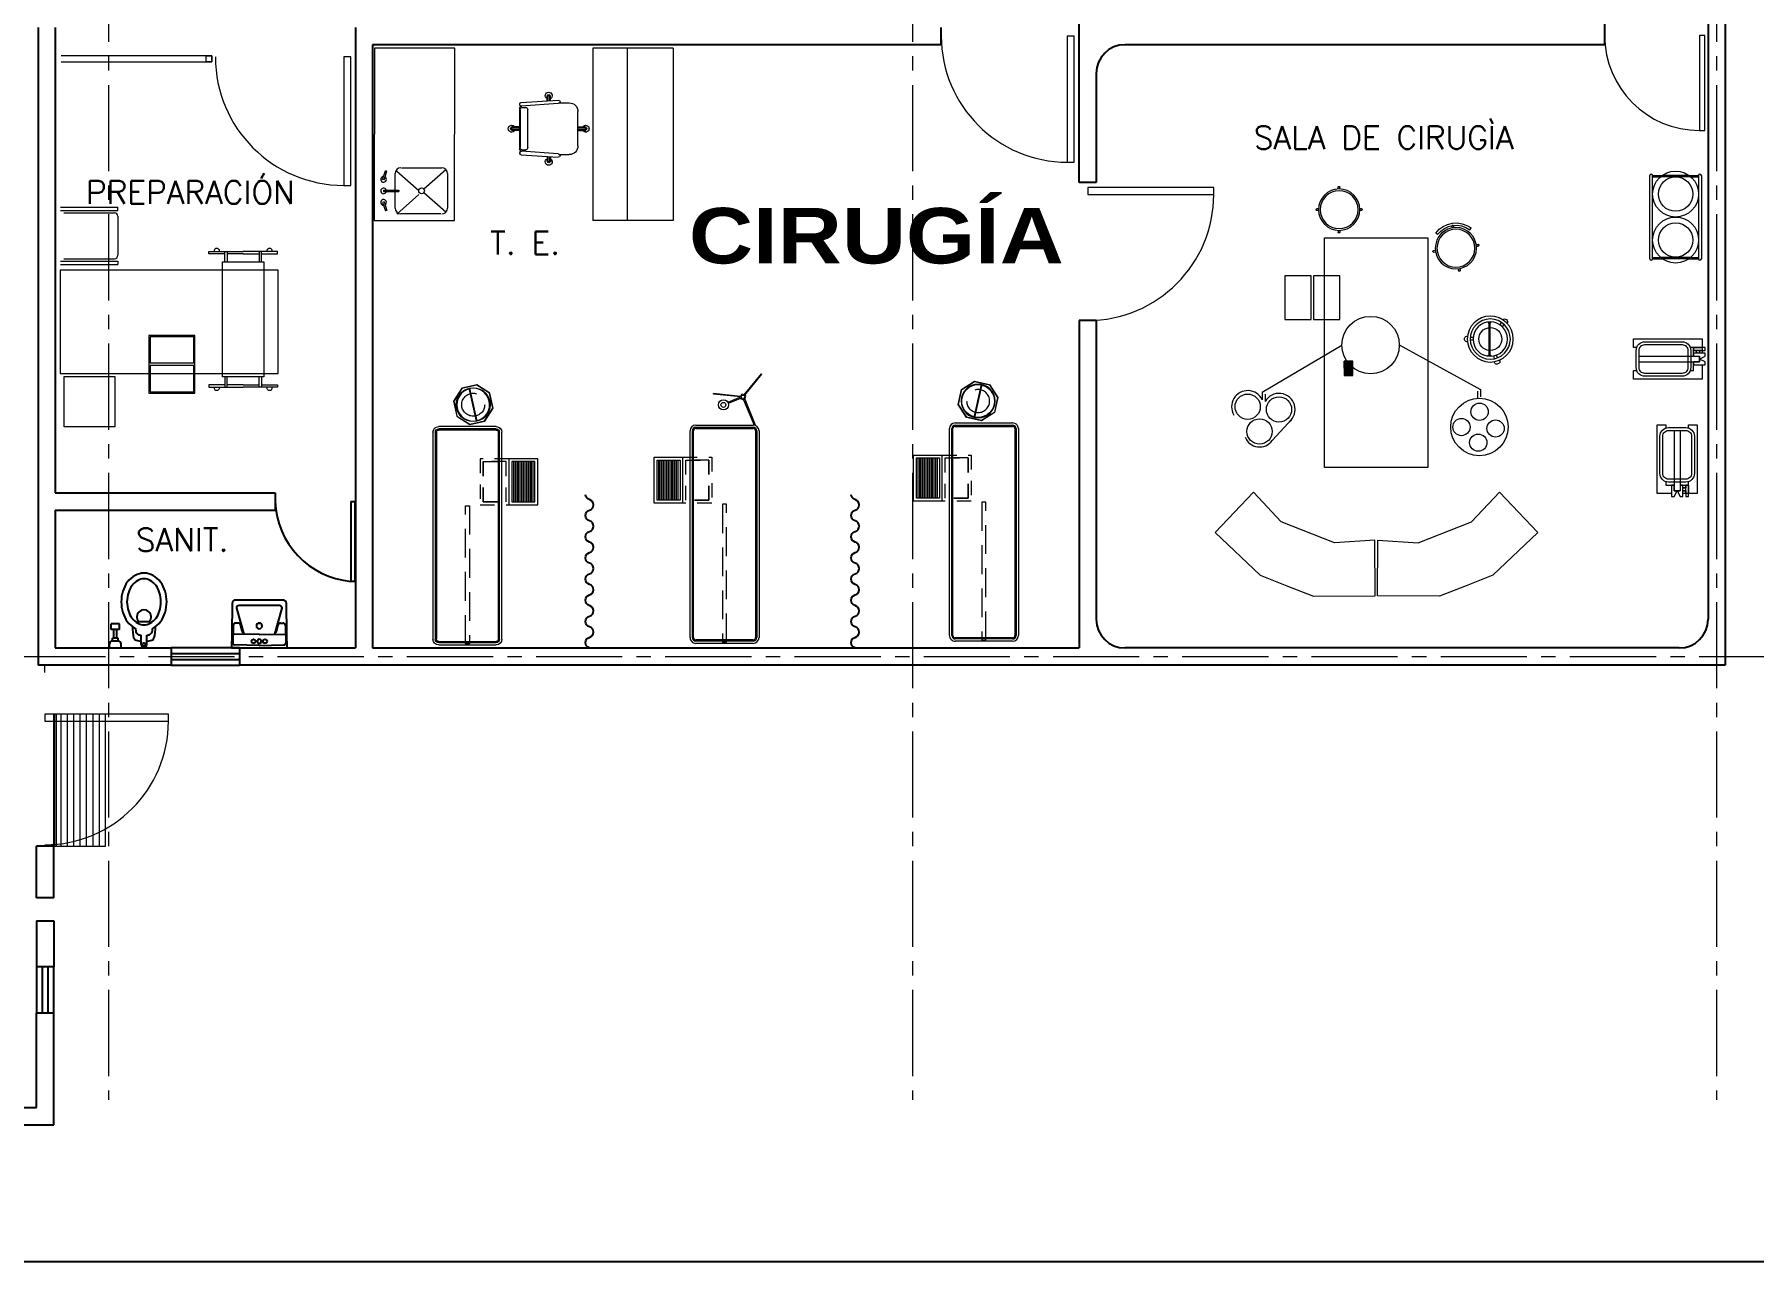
# Model space of a CAD drawing. Header units: millimetres. Extents: x 2523 to 2756, y 378 to 482.
# Drawn here: x 2612.61 to 2627.57, y 430.17 to 440.85 of the extents above; entities that cross this region are included whole.
import ezdxf
from ezdxf.enums import TextEntityAlignment as Align

# ---------------------------------------------------------------- set-up
doc = ezdxf.new("R2010")
doc.units = ezdxf.units.MM
for name, pattern in [('CENTER2', [1.125, 0.75, -0.125, 0.125, -0.125]), ('DASHED', [0.75, 0.5, -0.25]), ('HIDDEN', [0.375, 0.25, -0.125]), ('HIDDEN2', [0.1875, 0.125, -0.0625])]:
    doc.linetypes.add(name, pattern=pattern)
doc.layers.get('Defpoints').update_dxf_attribs({"color": 8})
doc.layers.add('COT', color=7, linetype='Continuous')
doc.layers.add('MUEBLES', color=8, linetype='Continuous')
doc.layers.add('EJES', color=9, linetype='CENTER2', lineweight=0)
doc.layers.add('MOB', color=161, linetype='Continuous', lineweight=15)
doc.styles.add('ROMANS', font='romans.shx')
doc.styles.add('TEXTOS', font='')
doc.styles.get('TEXTOS').set_extended_font_data('Arial Black')

# ---------------------------------------------------------------- blocks, each defined once
blk = doc.blocks.new('5670106')
at = {"layer": 'MOB'}
for p, q in [((-0.03, 0.015), (-0.03, 0.255)), ((-0.03, 0.255), (-0.02, 0.255)), ((-0.02, 0.015), (-0.02, 0.255)), ((-0.03, 0.015), (-0.049, -0.005)), ((-0.03, 0.015), (-0.02, 0.015)), ((0, -0.005), (-0.02, 0.015)), ((-0.046, -0.018), (-0.252, -0.129)), ((-0.252, -0.129), (-0.25, -0.134)), ((-0.042, -0.022), (-0.25, -0.134)), ((-0.049, -0.005), (-0.049, -0.015)), ((-0.042, -0.022), (-0.049, -0.015)), ((-0.042, -0.022), (-0.03, -0.034)), ((-0.03, -0.034), (-0.02, -0.034)), ((-0.02, -0.034), (0, -0.015)), ((-0.01, -0.015), (0.116, -0.015)), ((-0.009, -0.005), (0.116, -0.005)), ((-0.007, -0.022), (0.201, -0.134)), ((-0.003, -0.018), (0.203, -0.129)), ((0.203, -0.129), (0.201, -0.134)), ((0.203, -0.005), (0.203, -0.005)), ((0.203, -0.015), (0.203, -0.015))]:
    blk.add_line(p, q, dxfattribs=at)
for centre, radius in [((-0.025, -0.01), 0.0155), ((0.159, -0.01), 0.0439), ((0.16, -0.01), 0.0213)]:
    blk.add_circle(centre, radius, dxfattribs=at)
blk = doc.blocks.new('7310305')
at = {"layer": 'MOB'}
for points in [[(-0.075, 0.166), (-0.17, 0.072), (-0.17, -0.062), (-0.075, -0.157), (0.059, -0.157), (0.153, -0.062), (0.153, 0.072), (0.059, 0.166)], [(-0.074, 0.164), (-0.168, 0.071), (-0.168, -0.062), (-0.074, -0.155), (0.058, -0.155), (0.151, -0.062), (0.151, 0.071), (0.058, 0.164)]]:
    blk.add_lwpolyline(points, close=True, dxfattribs=at)
blk = doc.blocks.new('2540054')
at = {"layer": 'MOB'}
for p, q in [((-0.1475, 0.0025), (0.1475, 0.0025)), ((-0.1475, -0.0025), (0.1475, -0.0025))]:
    blk.add_line(p, q, dxfattribs=at)
blk.add_circle((0, 0), 0.1475, dxfattribs=at)
at = {"layer": 'MOB', "linetype": 'DASHED'}
blk.add_circle((0, 0), 0.1, dxfattribs=at)
at = {"layer": 'MOB'}
for start, end in [(1.00524, 178.99476), (181.00524, 358.99476)]:
    blk.add_arc((0, 0), 0.1425, start, end, dxfattribs=at)
blk = doc.blocks.new('MESPRE')
for p, q in [((-0.9, 0), (0.9, 0)), ((-0.95, -0.55), (-0.95, -0.05)), ((-0.93, -0.55), (-0.93, -0.05)), ((-0.92, -0.55), (-0.92, -0.05)), ((-0.9, -0.02), (0.9, -0.02)), ((-0.9, -0.03), (0.9, -0.03)), ((0.92, -0.05), (0.92, -0.55)), ((0.93, -0.05), (0.93, -0.55)), ((0.95, -0.05), (0.95, -0.55)), ((0.9, -0.57), (-0.9, -0.57)), ((0.9, -0.58), (-0.9, -0.58)), ((0.9, -0.6), (-0.9, -0.6))]:
    blk.add_line(p, q)
for centre, radius, start, end in [((-0.9, -0.05), 0.05, 90, 180), ((-0.9, -0.05), 0.03, 90, 180), ((-0.9, -0.05), 0.02, 90, 180), ((0.9, -0.05), 0.05, 0, 90), ((0.9, -0.05), 0.03, 0, 90), ((0.9, -0.05), 0.02, 0, 90), ((-0.9, -0.55), 0.05, 180, 270), ((-0.9, -0.55), 0.03, 180, 270), ((-0.9, -0.55), 0.02, 180, 270), ((0.9, -0.55), 0.05, 270, 0), ((0.9, -0.55), 0.02, 270, 0), ((0.9, -0.55), 0.03, 270, 0)]:
    blk.add_arc(centre, radius, start, end)
blk = doc.blocks.new('ESC')
at = {"linetype": 'HIDDEN2'}
for p, q in [((-0.4, 0.25), (0, 0.25)), ((-0.4, 0), (-0.4, 0.25)), ((-0.025, 0.225), (-0.375, 0.225)), ((-0.375, 0.225), (-0.375, 0.1)), ((-0.025, 0.1), (-0.025, 0.225)), ((0, 0.25), (0, 0))]:
    blk.add_line(p, q, dxfattribs=at)
for p, q in [((-0.4, -0.25), (-0.4, 0)), ((0, 0), (0, -0.25)), ((-0.025, -0.042), (-0.375, -0.042)), ((-0.025, -0.056), (-0.375, -0.056)), ((-0.025, -0.07), (-0.375, -0.07)), ((-0.025, -0.084), (-0.375, -0.084)), ((-0.025, -0.098), (-0.375, -0.098)), ((-0.025, -0.112), (-0.375, -0.112)), ((-0.025, -0.126), (-0.375, -0.126)), ((-0.025, -0.14), (-0.375, -0.14)), ((0, -0.25), (-0.4, -0.25)), ((-0.025, -0.155), (-0.375, -0.155)), ((-0.025, -0.169), (-0.375, -0.169)), ((-0.025, -0.183), (-0.375, -0.183)), ((-0.025, -0.197), (-0.375, -0.197)), ((-0.025, -0.211), (-0.375, -0.211))]:
    blk.add_line(p, q)
blk.add_lwpolyline([(-0.375, 0.025), (-0.375, 0.225), (-0.025, 0.225), (-0.025, 0.025)], close=True, dxfattribs=at)
for points in [[(0, 0), (-0.4, 0)], [(-0.025, -0.025), (-0.025, -0.225), (-0.375, -0.225), (-0.375, -0.025), (-0.025, -0.025)], [(-0.025, -0.025), (-0.025, -0.225), (-0.375, -0.225), (-0.375, -0.025)]]:
    blk.add_lwpolyline(points)
blk = doc.blocks.new('SILL')
for p, q in [((-0.227, -0.111), (-0.249, -0.435)), ((-0.219, -0.435), (-0.197, -0.111)), ((-0.207, -0.101), (-0.217, -0.101)), ((-0.185, -0.122), (-0.185, -0.15)), ((-0.177, -0.098), (0.177, -0.098)), ((-0.165, -0.102), (0.165, -0.102)), ((-0.015, -0.098), (-0.015, -0.03)), ((0.015, -0.03), (-0.015, -0.03)), ((0.015, -0.098), (-0.015, -0.098)), ((-0.008, -0.098), (-0.008, -0.03)), ((0.008, -0.098), (0.008, -0.03)), ((0.015, -0.098), (0.015, -0.03)), ((0.185, -0.122), (0.185, -0.15)), ((0.219, -0.435), (0.197, -0.111)), ((0.207, -0.101), (0.217, -0.101)), ((0.227, -0.111), (0.249, -0.435)), ((0.165, -0.17), (-0.165, -0.17)), ((-0.243, -0.337), (-0.287, -0.337)), ((-0.287, -0.367), (-0.287, -0.337)), ((-0.243, -0.345), (-0.287, -0.345)), ((-0.244, -0.36), (-0.287, -0.36)), ((-0.245, -0.367), (-0.287, -0.367)), ((-0.224, -0.442), (-0.225, -0.531)), ((0.224, -0.442), (0.225, -0.531)), ((0.243, -0.337), (0.288, -0.337)), ((0.243, -0.345), (0.288, -0.345)), ((0.244, -0.36), (0.288, -0.36)), ((0.245, -0.367), (0.288, -0.367)), ((0.288, -0.367), (0.288, -0.337)), ((-0.233, -0.451), (-0.235, -0.451)), ((0.233, -0.451), (0.235, -0.451)), ((0.15, -0.606), (-0.15, -0.606)), ((0.015, -0.606), (-0.015, -0.606)), ((-0.015, -0.606), (-0.015, -0.674)), ((0.015, -0.674), (-0.015, -0.674)), ((0.015, -0.705), (-0.015, -0.705)), ((-0.008, -0.606), (-0.008, -0.674)), ((0.008, -0.606), (0.008, -0.674)), ((0.015, -0.606), (0.015, -0.674))]:
    blk.add_line(p, q)
for centre, radius, start, end in [((-0.217, -0.111), 0.01, 90, 180), ((-0.207, -0.111), 0.01, 0, 90), ((-0.176, -0.12), 0.0215, 93.0775, 173.5567), ((-0.165, -0.122), 0.02, 90, 180), ((0, -0.03), 0.03, 300, 240), ((0, -0.03), 0.0102, 0, 180), ((0.165, -0.122), 0.02, 0, 90), ((0.176, -0.12), 0.0215, 6.4433, 86.9225), ((0.207, -0.111), 0.01, 90, 180), ((0.217, -0.111), 0.01, 0, 90), ((-0.165, -0.15), 0.02, 180, 270), ((0.165, -0.15), 0.02, 270, 0), ((-0.287, -0.352), 0.03, 30, 330), ((-0.287, -0.352), 0.0102, 90, 270), ((-0.233, -0.435), 0.016, 180, 270), ((-0.235, -0.435), 0.016, 270, 0), ((0.235, -0.435), 0.016, 180, 270), ((0.233, -0.435), 0.016, 270, 0), ((0.288, -0.352), 0.03, 210, 150), ((0.288, -0.352), 0.0102, 270, 90), ((-0.15, -0.531), 0.075, 180, 270), ((0.15, -0.531), 0.075, 270, 0), ((0, -0.674), 0.03, 120, 60), ((0, -0.674), 0.0102, 180, 0)]:
    blk.add_arc(centre, radius, start, end)
blk = doc.blocks.new('P10')
blk.add_lwpolyline([(-0.9, 0.9), (-0.95, 0.9), (-0.95, 0), (-0.9, 0)], close=True)
blk.add_arc((-0.9, 0), 0.9, 0, 90)
blk = doc.blocks.new('PORTACUB')
for points in [[(0.037, 0.17), (0.032, 0.147)], [(0.062, 0.164), (0.055, 0.137)], [(-0.173, 0.008), (-0.15, 0.008)], [(-0.017, 0.149), (-0.017, 0.141), (0.006, 0.141), (0.006, 0.149)], [(-0.01, 0.141), (-0.01, -0.141)], [(0, 0.141), (0, -0.141)], [(-0.173, -0.017), (-0.146, -0.017)], [(-0.017, -0.149), (-0.017, -0.141), (0.006, -0.141), (0.006, -0.149)], [(0.099, -0.144), (0.081, -0.124)], [(0.118, -0.126), (0.102, -0.11)]]:
    blk.add_lwpolyline(points)
for radius in [0.2, 0.175, 0.15]:
    blk.add_circle((0, 0), radius)
for centre, radius, start, end in [((0.059, 0.193), 0.025, 334.9162, 171.1999), ((-0.2, 0), 0.025, 86.4167, 273.5833), ((0, 0), 0.1, 95.7392, 264.2608), ((0, 0), 0.1, 270, 90), ((0.125, -0.15), 0.025, 227.1617, 32.4494)]:
    blk.add_arc(centre, radius, start, end)
blk = doc.blocks.new('MES-MAYO')
for points in [[(0.125, 0), (0, 0), (0, -0.6), (0.075, -0.6), (0.075, -0.6)], [(0.125, -0.075), (0.125, 0.025), (0.15, 0.025), (0.175, -0.025), (0.2, 0.025), (0.225, 0.025), (0.225, -0.025), (0.25, -0.025), (0.25, 0.025), (0.275, 0.025), (0.275, -0.075), (0.25, -0.075), (0.25, -0.05), (0.225, -0.05), (0.225, -0.075), (0.2, -0.075), (0.2, -0.025), (0.15, -0.025), (0.15, -0.075), (0.125, -0.075)], [(0.25, 0), (0.225, 0)], [(0.25, 0), (0.25, -0.075), (0.275, -0.075), (0.275, 0), (0.25, 0)], [(0.275, -0.571), (0.275, -0.6), (0.35, -0.6), (0.35, 0), (0.275, 0)], [(0.075, -0.104), (0.075, -0.075), (0.15, -0.075)], [(0.15, -0.075), (0.125, -0.075)], [(0.15, -0.55), (0.15, -0.125), (0.15, -0.025)], [(0.15, -0.025), (0.2, -0.025)], [(0.2, -0.55), (0.2, -0.025)], [(0.2, -0.075), (0.275, -0.075), (0.275, -0.104)], [(0.25, -0.025), (0.225, -0.025), (0.225, -0.05), (0.25, -0.05)], [(0.075, -0.6), (0.075, -0.571)]]:
    blk.add_lwpolyline(points)
for points in [[(0.025, -0.175), (0.025, -0.5, 0.414214), (0.1, -0.575), (0.25, -0.575, 0.414214), (0.325, -0.5), (0.325, -0.175, 0.414214), (0.25, -0.1), (0.1, -0.1, 0.414214)], [(0.05, -0.175), (0.05, -0.5, 0.414214), (0.1, -0.55), (0.25, -0.55, 0.414214), (0.3, -0.5), (0.3, -0.175, 0.414214), (0.25, -0.125), (0.1, -0.125, 0.414214)]]:
    blk.add_lwpolyline(points, format="xyb", close=True)
blk = doc.blocks.new('PORTALEB')
for p, q in [((0, 42.5), (72.5, 42.5)), ((0, 40), (72.5, 40)), ((1.2, 40), (1.2, 33.2)), ((71.3, 40), (71.3, 33.2)), ((72.5, 40), (72.5, 31.6)), ((72.5, 0), (0, 0)), ((1.2, 6.8), (1.2, 0)), ((71.3, 6.8), (71.3, 0)), ((72.5, 8.4), (72.5, 0)), ((72.5, -2.5), (0, -2.5))]:
    blk.add_line(p, q)
for points in [[(0, 40), (0, 31.6)], [(0, 8.4), (0, 31.6)], [(1.2, 6.8), (1.2, 33.2)], [(71.3, 6.8), (71.3, 33.2)], [(72.5, 8.4), (72.5, 31.6)], [(0, 8.4), (0, -0.1)]]:
    blk.add_lwpolyline(points)
for centre, radius in [((16.3, 20), 20), ((16.3, 20), 15), ((56.3, 20), 20), ((56.3, 20), 15)]:
    blk.add_circle(centre, radius)
for centre, start, end in [((0, 41.3), 90, 270), ((72.5, 41.3), 270, 90), ((0, -1.2), 90, 270), ((72.5, -1.2), 270, 90)]:
    blk.add_arc(centre, 1.25, start, end)
blk = doc.blocks.new('BANCORES')
at = {"layer": 'MOB'}
for p, q in [((-0.003, 0.239), (-0.003, 0.254)), ((0.012, 0.239), (0.012, 0.254)), ((0.147, 0.201), (0.161, 0.215)), ((-0.174, 0.068), (-0.189, 0.068)), ((-0.174, 0.053), (-0.189, 0.053)), ((0.201, 0.066), (0.185, 0.066)), ((0.2, 0.051), (0.185, 0.051)), ((-0.003, -0.12), (-0.003, -0.135)), ((0.012, -0.12), (0.012, -0.135)), ((0.147, -0.082), (0.161, -0.096))]:
    blk.add_line(p, q, dxfattribs=at)
for radius in [0.18, 0.165]:
    blk.add_circle((0.006, 0.059), radius, dxfattribs=at)
for centre, radius, start, end in [((0.005, 0.254), 0.0075, 359.184, 181.3882), ((0.006, 0.059), 0.2, 315, 45), ((0.006, 0.059), 0.22, 315, 45), ((-0.189, 0.06), 0.0075, 88.6118, 270.816), ((0.201, 0.058), 0.0075, 268.6118, 90.816), ((0.005, -0.136), 0.0075, 178.6118, 0.816)]:
    blk.add_arc(centre, radius, start, end, dxfattribs=at)
blk = doc.blocks.new('BAN')
for p, q in [((-0.008, 0.18), (-0.008, 0.195)), ((0.007, 0.18), (0.007, 0.195)), ((-0.18, 0.008), (-0.195, 0.008)), ((0.195, 0.007), (0.18, 0.007)), ((-0.18, -0.007), (-0.195, -0.007)), ((0.195, -0.008), (0.18, -0.008)), ((-0.008, -0.18), (-0.008, -0.195)), ((0.007, -0.18), (0.007, -0.195))]:
    blk.add_line(p, q)
for radius in [0.18, 0.165]:
    blk.add_circle((0, 0), radius)
for centre, start, end in [((-0.001, 0.195), 359.184, 181.3882), ((-0.195, 0.001), 88.6118, 270.816), ((0.195, -0.001), 268.6118, 90.816), ((-0.001, -0.195), 178.6118, 0.816)]:
    blk.add_arc(centre, 0.0075, start, end)
blk = doc.blocks.new('*X100')
at = {"color": 0}
for p, q in [((1752.5, 979.875), (1765, 979.875)), ((1752.5, 979.75), (1765, 979.75)), ((1752.5, 979.625), (1765, 979.625)), ((1752.5, 979.5), (1765, 979.5)), ((1752.5, 979.375), (1765, 979.375)), ((1752.5, 979.25), (1765, 979.25)), ((1752.5, 979.125), (1765, 979.125)), ((1752.5, 979), (1765, 979)), ((1752.5, 978.875), (1765, 978.875)), ((1752.5, 978.75), (1765, 978.75)), ((1752.5, 978.625), (1765, 978.625)), ((1752.5, 978.5), (1765, 978.5)), ((1752.5, 978.375), (1765, 978.375)), ((1752.5, 978.25), (1765, 978.25)), ((1752.5, 978.125), (1765, 978.125)), ((1752.5, 978), (1765, 978)), ((1752.5, 977.875), (1765, 977.875)), ((1752.5, 977.75), (1765, 977.75)), ((1752.5, 977.625), (1765, 977.625)), ((1752.5, 977.5), (1765, 977.5)), ((1752.5, 977.375), (1765, 977.375)), ((1752.5, 977.25), (1765, 977.25)), ((1752.5, 977.125), (1765, 977.125)), ((1752.5, 977), (1765, 977)), ((1752.5, 976.875), (1765, 976.875)), ((1752.5, 976.75), (1765, 976.75)), ((1752.5, 976.625), (1765, 976.625)), ((1752.5, 976.5), (1765, 976.5)), ((1752.5, 976.375), (1765, 976.375)), ((1752.5, 976.25), (1765, 976.25)), ((1752.5, 976.125), (1765, 976.125)), ((1752.5, 976), (1765, 976)), ((1752.5, 975.875), (1765, 975.875)), ((1752.5, 975.75), (1765, 975.75)), ((1752.5, 975.625), (1765, 975.625)), ((1752.5, 975.5), (1765, 975.5)), ((1752.5, 975.375), (1765, 975.375)), ((1752.5, 975.25), (1765, 975.25)), ((1752.5, 975.125), (1765, 975.125)), ((1752.5, 975), (1765, 975)), ((1752.5, 974.875), (1765, 974.875)), ((1752.5, 974.75), (1765, 974.75)), ((1752.5, 974.625), (1765, 974.625)), ((1752.5, 974.5), (1765, 974.5)), ((1752.5, 974.375), (1765, 974.375)), ((1752.5, 974.25), (1765, 974.25)), ((1752.5, 974.125), (1765, 974.125)), ((1752.5, 974), (1765, 974)), ((1752.5, 973.875), (1765, 973.875)), ((1752.5, 973.75), (1765, 973.75)), ((1752.5, 973.625), (1765, 973.625)), ((1752.5, 973.5), (1765, 973.5)), ((1752.5, 973.375), (1765, 973.375)), ((1752.5, 973.25), (1765, 973.25)), ((1752.5, 973.125), (1765, 973.125)), ((1752.5, 973), (1765, 973)), ((1752.5, 972.875), (1765, 972.875)), ((1752.5, 972.75), (1765, 972.75)), ((1752.5, 972.625), (1765, 972.625))]:
    blk.add_line(p, q, dxfattribs=at)
blk = doc.blocks.new('A$C3EFD743F')
at = {"layer": 'MUEBLES'}
for p, q in [((-0.413, -0.126), (-0.488, -0.126)), ((-0.488, -0.176), (-0.488, -0.126)), ((-0.413, -0.176), (-0.413, -0.126)), ((-0.413, -0.176), (-0.488, -0.176)), ((-0.426, -0.251), (-0.476, -0.251)), ((-0.476, -0.276), (-0.476, -0.251)), ((-0.426, -0.276), (-0.476, -0.276)), ((-0.463, -0.251), (-0.463, -0.176)), ((-0.438, -0.251), (-0.438, -0.176)), ((-0.426, -0.276), (-0.426, -0.251)), ((-0.226, -0.305), (-0.226, -0.226)), ((-0.176, -0.305), (-0.176, -0.226)), ((-0.501, -0.337), (-0.501, -0.301)), ((-0.401, -0.337), (-0.401, -0.301))]:
    blk.add_line(p, q, dxfattribs=at)
for points in [[(-0.126, -0.167, 0.007014), (-0.122, -0.165, 0.106258), (-0.056, -0.106, 0.085102), (-0.017, -0.029, 0.074474), (-0.003, 0.065, 0.074474), (-0.017, 0.158, 0.085102), (-0.056, 0.236, 0.106258), (-0.122, 0.294, 0.128301), (-0.201, 0.315, 0.128301), (-0.279, 0.294, 0.106258), (-0.346, 0.236, 0.085102), (-0.385, 0.158, 0.074474), (-0.399, 0.065, 0.074474)], [(-0.399, 0.065, 0.074474), (-0.385, -0.029, 0.085102), (-0.346, -0.106, 0.106258), (-0.279, -0.165, 0.007014), (-0.275, -0.167, 0.128301)]]:
    blk.add_lwpolyline(points, format="xyb", dxfattribs=at)
for points in [[(-0.349, 0.065, 0.074474), (-0.337, -0.014, 0.085102), (-0.305, -0.077, 0.106258), (-0.255, -0.121, 0.128301), (-0.201, -0.135, 0.128301), (-0.147, -0.121, 0.106258), (-0.096, -0.077, 0.085102), (-0.065, -0.014, 0.074474), (-0.053, 0.065, 0.074474), (-0.065, 0.144, 0.085102), (-0.096, 0.206, 0.106258), (-0.147, 0.25, 0.128301), (-0.201, 0.265, 0.128301), (-0.255, 0.25, 0.106258), (-0.305, 0.206, 0.085102), (-0.337, 0.144, 0.074474)], [(-0.151, -0.105, 2), (-0.251, -0.105)]]:
    blk.add_lwpolyline(points, format="xyb", close=True, dxfattribs=at)
for points in [[(-0.3, -0.151), (-0.3, -0.171), (-0.298, -0.204), (-0.295, -0.228), (-0.291, -0.246), (-0.285, -0.258), (-0.277, -0.266), (-0.268, -0.27), (-0.257, -0.273), (-0.245, -0.275), (-0.231, -0.277), (-0.226, -0.277)], [(-0.275, -0.167), (-0.275, -0.172), (-0.273, -0.186), (-0.271, -0.197), (-0.267, -0.205), (-0.262, -0.212), (-0.256, -0.217), (-0.248, -0.221), (-0.24, -0.223), (-0.231, -0.225), (-0.226, -0.226)], [(-0.176, -0.277), (-0.171, -0.277), (-0.157, -0.275), (-0.145, -0.273), (-0.134, -0.27), (-0.125, -0.266), (-0.117, -0.258), (-0.111, -0.246), (-0.106, -0.228), (-0.103, -0.204), (-0.101, -0.171), (-0.101, -0.151)], [(-0.176, -0.226), (-0.17, -0.225), (-0.161, -0.223), (-0.153, -0.221), (-0.146, -0.217), (-0.14, -0.212), (-0.135, -0.205), (-0.131, -0.197), (-0.128, -0.186), (-0.126, -0.172), (-0.126, -0.167)]]:
    blk.add_lwpolyline(points, dxfattribs=at)
blk.add_circle((-0.201, -0.305), 0.0125, dxfattribs=at)
for centre, start, end in [((-0.476, -0.301), 90, 180), ((-0.426, -0.301), 0, 90), ((-0.201, -0.305), 180, 270), ((-0.201, -0.305), 270, 0)]:
    blk.add_arc(centre, 0.025, start, end, dxfattribs=at)
blk = doc.blocks.new('LAVB1')
for p, q in [((-0.003, 0.21), (0, 0.21)), ((0.003, 0.21), (0, 0.21)), ((0.149, 0.14), (0.165, 0.199)), ((0.184, 0.214), (0.2, 0.214)), ((0.2, 0.214), (0.207, 0.214)), ((0.227, 0.194), (0.23, 0.039)), ((-0.231, 0), (-0.231, 0)), ((-0.228, 0.119), (-0.228, 0.109)), ((0, 0.02), (-0.215, 0.024)), ((-0.002, 0.115), (0.23, 0.119)), ((0, 0.02), (0.215, 0.024)), ((0.142, 0.135), (0.137, 0.135)), ((0.228, 0.119), (0.228, 0.109)), ((0.23, 0), (0.23, 0))]:
    blk.add_line(p, q)
blk.add_lwpolyline([(0.242, 0), (0.24, 0.121), (0.236, 0.386, 0.408931), (0.206, 0.415), (0, 0.415), (-0.206, 0.415, 0.408931), (-0.236, 0.386), (-0.24, 0.121), (-0.242, 0)], format="xyb", close=True)
for points in [[(-0.132, 0.118), (-0.195, 0.345, -0.495783), (-0.176, 0.37), (0, 0.37), (0.176, 0.37, -0.495783), (0.195, 0.345), (0.132, 0.118)], [(-0.137, 0.135), (-0.142, 0.135, -0.328733), (-0.149, 0.14), (-0.165, 0.199, 0.332069), (-0.184, 0.214), (-0.2, 0.214), (-0.207, 0.214, 0.408931), (-0.227, 0.194), (-0.23, 0.039)]]:
    blk.add_lwpolyline(points, format="xyb")
blk.add_lwpolyline([(0.002, 0.115), (-0.23, 0.119)])
for centre in [(-0.05, 0.056), (0.05, 0.056)]:
    blk.add_circle(centre, 0.0172)
for centre, radius, start, end in [((0, 0.19), 0.0251, 90, 270), ((0, 0.19), 0.0251, 270, 90), ((0.185, 0.194), 0.02, 91.0354, 164.5142), ((0.207, 0.194), 0.02, 1.0354, 90), ((-0.23, 0.108), 0.011, 83.5263, 178.5513), ((-0.215, 0.039), 0.015, 178.9646, 268.9646), ((0, 0.056), 0.0172, 90, 270), ((0, 0.056), 0.0172, 270, 90), ((0.142, 0.142), 0.007, 271.7245, 344.5142), ((0.215, 0.039), 0.015, 271.0354, 1.0354), ((0.23, 0.108), 0.011, 1.4487, 96.4737)]:
    blk.add_arc(centre, radius, start, end)
blk = doc.blocks.new('PTA')
for p, q in [((-0.97, 0), (-0.97, 0.97)), ((-0.97, 0.97), (-0.92, 0.97)), ((-0.92, 0), (-0.92, 0.97)), ((-0.92, 0), (-0.97, 0))]:
    blk.add_line(p, q)
blk.add_arc((-1.017, -0.043), 1.018, 2.4261, 84.5431)
blk = doc.blocks.new('M')
at = {"layer": 'MOB'}
for p, q in [((-0.62, 0.8), (-0.32, 0.8)), ((-0.62, 0.78), (-0.62, 0.8)), ((-0.48, 0.78), (-0.62, 0.78)), ((-0.48, 0.71), (-0.48, 0.8)), ((-0.48, 0.8), (-0.46, 0.8)), ((-0.46, 0.8), (-0.46, 0.71)), ((-0.32, 0.78), (-0.46, 0.78)), ((-0.02, 0.8), (-0.32, 0.8)), ((-0.32, 0.78), (-0.18, 0.78)), ((-0.18, 0.8), (-0.18, 0.71)), ((-0.16, 0.8), (-0.18, 0.8)), ((-0.16, 0.71), (-0.16, 0.8)), ((-0.16, 0.78), (-0.02, 0.78)), ((-0.02, 0.78), (-0.02, 0.8)), ((-0.48, -0.29), (-0.48, -0.38)), ((-0.46, -0.38), (-0.46, -0.29)), ((-0.18, -0.38), (-0.18, -0.29)), ((-0.16, -0.29), (-0.16, -0.38)), ((-0.48, -0.36), (-0.62, -0.36)), ((-0.62, -0.36), (-0.62, -0.38)), ((-0.62, -0.38), (-0.32, -0.38)), ((-0.48, -0.38), (-0.46, -0.38)), ((-0.32, -0.36), (-0.46, -0.36)), ((-0.32, -0.36), (-0.18, -0.36)), ((-0.02, -0.38), (-0.32, -0.38)), ((-0.16, -0.38), (-0.18, -0.38)), ((-0.16, -0.36), (-0.02, -0.36)), ((-0.02, -0.36), (-0.02, -0.38))]:
    blk.add_line(p, q, dxfattribs=at)
blk.add_lwpolyline([(-0.5, 0.71), (-0.5, -0.29), (-0.14, -0.29), (-0.14, 0.71)], close=True, dxfattribs=at)
for centre, start, end in [((-0.55, 0.81), 330, 210), ((-0.09, 0.81), 330, 210), ((-0.55, -0.39), 150, 30), ((-0.09, -0.39), 150, 30)]:
    blk.add_arc(centre, 0.02, start, end, dxfattribs=at)

msp = doc.modelspace()

# ---------------------------------------------------------------- linework, layer by layer
for p, q in [((2626.2752, 441.3651), (2626.2752, 440.7651)), ((2627.1752, 441.3651), (2627.1752, 435.7651)), ((2627.3252, 441.3651), (2627.3252, 435.3651)), ((2612.6377, 440.9151), (2612.6377, 435.3651)), ((2612.7877, 440.9151), (2612.7877, 436.8651)), ((2615.4002, 440.9151), (2615.4002, 435.5151)), ((2620.5002, 440.7651), (2620.5002, 440.9151)), ((2615.5502, 440.7651), (2615.5502, 435.5151)), ((2620.5002, 440.7651), (2615.5502, 440.7651)), ((2626.2752, 440.7651), (2622.1002, 440.7651)), ((2621.8502, 440.5151), (2621.8502, 439.5651)), ((2621.8502, 439.5651), (2621.7002, 439.5651)), ((2621.7002, 438.3651), (2621.7002, 435.5151)), ((2621.8502, 438.3651), (2621.7002, 438.3651)), ((2621.8502, 438.3651), (2621.8502, 435.7651)), ((2612.7877, 436.8651), (2614.7002, 436.8651)), ((2614.7002, 436.8651), (2614.7002, 436.7151)), ((2612.7877, 436.7151), (2614.7002, 436.7151)), ((2612.7877, 436.7151), (2612.7877, 435.5151)), ((2612.7877, 435.5151), (2613.7957, 435.5151)), ((2613.7957, 435.5151), (2613.7957, 435.3651)), ((2614.3922, 435.5151), (2613.7957, 435.5151)), ((2614.3922, 435.4651), (2613.7957, 435.4651)), ((2613.7957, 435.4151), (2614.3922, 435.4151)), ((2614.3922, 435.5151), (2615.4002, 435.5151)), ((2614.3922, 435.5151), (2614.3922, 435.3651)), ((2615.5502, 435.5151), (2621.7002, 435.5151)), ((2626.9252, 435.5151), (2622.1002, 435.5151)), ((2613.7957, 435.3651), (2612.6377, 435.3651)), ((2613.7957, 435.3651), (2614.3922, 435.3651)), ((2627.3252, 435.3651), (2614.3922, 435.3651)), ((2612.6246, 433.3401), (2612.6246, 433.7901)), ((2612.7746, 433.3401), (2612.7746, 433.7901)), ((2612.7746, 433.3401), (2612.6246, 433.3401)), ((2612.6246, 433.1401), (2612.6246, 432.7401)), ((2612.6246, 433.1401), (2612.7746, 433.1401)), ((2612.7746, 433.1401), (2612.7746, 432.7401)), ((2612.7746, 432.7401), (2612.6246, 432.7401)), ((2612.6246, 432.7401), (2612.6246, 432.3401)), ((2612.7746, 432.3401), (2612.7746, 432.7401)), ((2612.6246, 431.5151), (2612.6246, 432.3401)), ((2612.6246, 432.3401), (2612.7746, 432.3401)), ((2612.7746, 431.3651), (2612.7746, 432.3401)), ((2611.5046, 431.5151), (2612.6246, 431.5151)), ((2612.7746, 431.3651), (2612.7746, 431.5151)), ((2611.5046, 431.3651), (2612.7746, 431.3651))]:
    msp.add_line(p, q)
for points in [[(2621.7002, 439.5651), (2621.7002, 442.4901)], [(2612.7746, 433.7901), (2612.6246, 433.7901)], [(2612.6746, 432.3401), (2612.6746, 432.7401)], [(2612.7246, 432.3401), (2612.7246, 432.7401)], [(2612.6246, 432.3401), (2612.7746, 432.3401)]]:
    msp.add_lwpolyline(points)
for centre, start, end in [((2622.1002, 440.5151), 90, 180), ((2622.1002, 435.7651), 180, 270), ((2626.9252, 435.7651), 270, 0)]:
    msp.add_arc(centre, 0.25, start, end)
at = {"layer": 'Defpoints'}
for points in [[(2560.2731, 430.1749), (2637.7002, 430.1749)], [(2600.0821, 430.1749), (2736.8942, 430.1749)]]:
    msp.add_lwpolyline(points, dxfattribs=at)
at = {"layer": 'EJES'}
for p, q in [((2613.2502, 482.0389), (2613.2502, 431.5828)), ((2620.2502, 482.0389), (2620.2502, 431.5828)), ((2627.2502, 482.0389), (2627.2502, 431.5828)), ((2603.4731, 435.4401), (2633.8724, 435.4401))]:
    msp.add_line(p, q, dxfattribs=at)
at = {"layer": 'MOB'}
for p, q in [((2615.361, 440.6587), (2615.2989, 440.6587)), ((2615.2989, 440.6587), (2615.2989, 439.5409)), ((2615.361, 439.5409), (2615.361, 440.6587)), ((2617.4658, 440.7338), (2617.4658, 439.2338)), ((2617.7658, 440.7338), (2617.7658, 439.2338)), ((2618.1658, 440.7338), (2618.1658, 439.2338)), ((2615.7451, 439.343), (2615.7451, 439.643)), ((2615.8014, 439.693), (2616.1514, 439.693)), ((2616.2014, 439.643), (2616.2014, 439.343)), ((2615.2989, 439.5409), (2615.361, 439.5409)), ((2612.8319, 439.3522), (2613.3319, 439.3522)), ((2612.8319, 439.3222), (2613.3319, 439.3222)), ((2612.8619, 439.3022), (2613.3019, 439.3022)), ((2613.3319, 439.3222), (2613.3319, 439.3522)), ((2616.1451, 439.293), (2615.7951, 439.293)), ((2613.3319, 439.2722), (2613.3319, 438.9322)), ((2618.1658, 439.2338), (2617.4658, 439.2338)), ((2612.8319, 438.8822), (2613.3319, 438.8822)), ((2612.8319, 438.8522), (2613.3319, 438.8522)), ((2612.8619, 438.9022), (2613.3019, 438.9022)), ((2613.3319, 438.8822), (2613.3319, 438.8522)), ((2613.6025, 438.2337), (2613.6025, 437.7337)), ((2614.0025, 438.2337), (2613.6025, 438.2337)), ((2614.0025, 437.7337), (2614.0025, 438.2337)), ((2613.6125, 438.2237), (2613.6125, 437.9937)), ((2613.9925, 438.2237), (2613.6125, 438.2237)), ((2613.9925, 437.9937), (2613.9925, 438.2237)), ((2623.988, 438.1476), (2623.2934, 437.7383)), ((2624.488, 438.1543), (2625.1933, 437.7637)), ((2613.9925, 437.9937), (2613.6125, 437.9937)), ((2613.6125, 437.9737), (2613.6125, 437.7437)), ((2613.9925, 437.9737), (2613.6125, 437.9737)), ((2613.9925, 437.7437), (2613.9925, 437.9737)), ((2614.0025, 437.9937), (2614.0028, 437.9937)), ((2614.0025, 437.9737), (2614.0028, 437.9737)), ((2613.6025, 437.7337), (2614.0025, 437.7337)), ((2613.6125, 437.7437), (2613.9925, 437.7437)), ((2623.2934, 437.7383), (2623.2943, 437.6748)), ((2623.3186, 437.7242), (2623.3195, 437.6612)), ((2625.1685, 437.7488), (2625.1693, 437.6859)), ((2625.1933, 437.7637), (2625.1941, 437.7002)), ((2623.3804, 437.3198), (2623.5541, 437.509)), ((2612.6966, 435.301), (2612.6966, 435.3651)), ((2612.7746, 433.7901), (2612.7746, 434.9401)), ((2612.7791, 434.9401), (2612.7791, 433.7901)), ((2612.7976, 433.7901), (2612.7976, 434.9401)), ((2612.8348, 434.9401), (2612.8348, 433.7901)), ((2612.8905, 434.9401), (2612.8905, 433.7901)), ((2612.9462, 434.9401), (2612.9462, 433.7901)), ((2613.0019, 434.9401), (2613.0019, 433.7901)), ((2613.0576, 434.9401), (2613.0576, 433.7901)), ((2613.1133, 434.9401), (2613.1133, 433.7901)), ((2613.1689, 434.9401), (2613.1689, 433.7901))]:
    msp.add_line(p, q, dxfattribs=at)
for points in [[(2614.1502, 440.6169), (2614.1502, 440.6669), (2612.8377, 440.6669)], [(2618.1658, 440.7338), (2617.4658, 440.7338)], [(2612.8377, 440.6169), (2614.1502, 440.6169)], [(2615.6372, 439.593), (2615.6622, 439.668)], [(2615.6491, 439.5891), (2615.6372, 439.593)], [(2615.6491, 439.5891), (2615.6741, 439.6641)], [(2615.6741, 439.6641), (2615.6622, 439.668)], [(2615.9514, 439.493), (2615.7598, 439.6619)], [(2615.9951, 439.5096), (2616.1867, 439.6784)], [(2615.6451, 439.4999), (2615.6451, 439.4874)], [(2615.6451, 439.4999), (2615.7772, 439.4999)], [(2615.6451, 439.4874), (2615.7772, 439.4874)], [(2615.7598, 439.2911), (2615.9514, 439.46)], [(2615.7772, 439.4999), (2615.7772, 439.4874)], [(2616.1867, 439.3077), (2615.9951, 439.4765)], [(2615.6491, 439.397), (2615.6372, 439.393)], [(2615.6372, 439.393), (2615.6622, 439.318)], [(2615.6491, 439.397), (2615.6741, 439.322)], [(2615.6741, 439.322), (2615.6622, 439.318)], [(2623.8362, 439.0851), (2624.7362, 439.0851), (2624.7362, 437.0851), (2623.8362, 437.0851), (2623.8362, 439.0851)], [(2612.7746, 433.7901), (2613.2246, 433.7901), (2613.2246, 434.9401), (2612.7746, 434.9401), (2612.7746, 433.7901)]]:
    msp.add_lwpolyline(points, dxfattribs=at)
for points in [[(2614.1002, 440.6669), (2614.1502, 440.6669), (2614.1502, 440.6169), (2614.1002, 440.6169)], [(2616.2625, 439.2338), (2616.2658, 440.7338), (2615.5658, 440.7338), (2615.5625, 439.2338)], [(2614.7284, 438.8041), (2612.8284, 438.8041), (2612.8284, 437.9041), (2614.7284, 437.9041)], [(2623.7199, 438.7521), (2623.4899, 438.7521), (2623.4899, 438.3721), (2623.7199, 438.3721)], [(2623.9699, 438.7521), (2623.7399, 438.7521), (2623.7399, 438.3721), (2623.9699, 438.3721)], [(2624.084, 437.8864), (2624.0824, 438.0114), (2624.0074, 438.0104), (2624.009, 437.8854)], [(2613.3044, 437.4382), (2612.8644, 437.4382), (2612.8644, 437.8782), (2613.3044, 437.8782)], [(2623.5075, 436.0571), (2623.74, 435.9652), (2624.2785, 435.9674), (2624.2754, 436.4525), (2623.9239, 436.4302), (2623.4589, 436.614), (2623.2176, 436.8707), (2622.8836, 436.5189), (2623.2751, 436.1491)], [(2625.0689, 436.0571), (2624.8364, 435.9652), (2624.2979, 435.9674), (2624.301, 436.4525), (2624.6526, 436.4302), (2625.1176, 436.614), (2625.3588, 436.8707), (2625.6928, 436.5189), (2625.3014, 436.1491)]]:
    msp.add_lwpolyline(points, close=True, dxfattribs=at)
at = {"layer": 'MOB', "linetype": 'HIDDEN'}
for points in [[(2616.3927, 435.5515), (2616.3577, 435.5515), (2616.3577, 436.7515), (2616.3927, 436.7515)], [(2618.5961, 435.5651), (2618.6311, 435.5651), (2618.6311, 436.7651), (2618.5961, 436.7651)], [(2620.854, 435.5834), (2620.889, 435.5834), (2620.889, 436.7834), (2620.854, 436.7834)]]:
    msp.add_lwpolyline(points, close=True, dxfattribs=at)
at = {"layer": 'MOB'}
for centre, radius in [((2615.9764, 439.493), 0.025), ((2624.238, 438.151), 0.25), ((2623.1679, 437.6146), 0.11), ((2623.4404, 437.5907), 0.11), ((2625.1855, 437.438), 0.25), ((2625.1865, 437.5707), 0.075), ((2623.2711, 437.399), 0.11), ((2625.0288, 437.4375), 0.075), ((2625.3258, 437.425), 0.075), ((2625.175, 437.3019), 0.075)]:
    msp.add_circle(centre, radius, dxfattribs=at)
for centre, radius, start, end in [((2615.6451, 439.593), 0.025, 89.05852, 60.06301), ((2615.7951, 439.643), 0.05, 90, 180), ((2616.1514, 439.643), 0.05, 0, 90), ((2615.6451, 439.493), 0.025, 16.02287, 347.05715), ((2613.3019, 439.2722), 0.03, 0, 90), ((2615.6451, 439.393), 0.025, 299.93699, 270.94148), ((2615.7951, 439.343), 0.05, 180, 270), ((2616.1514, 439.343), 0.05, 270, 0), ((2613.3019, 438.9322), 0.03, 270, 0), ((2623.1679, 437.6146), 0.14, 25.47746, 211.10758), ((2623.4404, 437.5907), 0.14, 309.94685, 149.75269), ((2623.2711, 437.399), 0.135, 201.35679, 324.04976)]:
    msp.add_arc(centre, radius, start, end, dxfattribs=at)
msp.add_ellipse((2615.2989, 440.6587), major_axis=(0.7904, 0.7904), ratio=1, start_param=2.3561945, end_param=3.9269908, dxfattribs=at)
at = {"layer": 'MUEBLES'}
for points in [[(2617.4377, 435.5151, -0.7690409), (2617.4377, 435.6073, 0.7690409), (2617.4377, 435.6995, -0.7690409), (2617.4377, 435.7916, 0.7690409), (2617.4377, 435.8838, -0.7690409), (2617.4377, 435.976, 0.7690409), (2617.4377, 436.0682, -0.7690409), (2617.4377, 436.1604, 0.7690409), (2617.4377, 436.2526, -0.7690409), (2617.4377, 436.3448, 0.7690409), (2617.4377, 436.437, -0.7690409), (2617.4377, 436.5291, 0.7690409), (2617.4377, 436.6213, -0.7690409), (2617.4377, 436.7135, 0.7690409), (2617.4377, 436.8057, -0.3160989), (2617.4024, 436.8477, -0.3160989)], [(2619.7509, 435.5151, -0.7690409), (2619.7509, 435.6073, 0.7690409), (2619.7509, 435.6995, -0.7690409), (2619.7509, 435.7916, 0.7690409), (2619.7509, 435.8838, -0.7690409), (2619.7509, 435.976, 0.7690409), (2619.7509, 436.0682, -0.7690409), (2619.7509, 436.1604, 0.7690409), (2619.7509, 436.2526, -0.7690409), (2619.7509, 436.3448, 0.7690409), (2619.7509, 436.437, -0.7690409), (2619.7509, 436.5291, 0.7690409), (2619.7509, 436.6213, -0.7690409), (2619.7509, 436.7135, 0.7690409), (2619.7509, 436.8057, -0.3160989), (2619.7156, 436.8477, -0.3160989)]]:
    msp.add_lwpolyline(points, format="xyb", dxfattribs=at)

# ---------------------------------------------------------------- block references
at = {"xscale": -0.7167485952377319, "yscale": -0.7167485952377319, "zscale": 0.7167485954897761}
msp.add_blockref('PTA', (2614.7002, 436.7901), dxfattribs=at)
at = {"layer": 'COT', "xscale": -1, "rotation": 278.1443240530259}
msp.add_blockref('BANCORES', (2624.9232, 438.9794), dxfattribs=at)
at = {"layer": 'MOB'}
for name, p, xscale, yscale, zscale, rotation in [('P10', (2620.5002, 440.8401), 1.219401216134429, 1.219401216134429, 1.219401216134429, 180), ('P10', (2626.2752, 440.844), 0.9174323016777635, 0.9174323016777635, 0.9174323016777635, 180), ('PORTALEB', (2627.0933, 438.902), 0.009999999776482582, 0.009999999776482582, 0.009999999776482582, 90), ('P10', (2621.7752, 438.3651), 1.219401216134429, 1.219401216134429, 1.219401216134429, 270), ('*X100', (2614.5186, 420.2323), -0.01000000006696121, 0.009999999776482582, 0.01, 270.7638992434863), ('P10', (2612.6966, 433.8022), 1.195688538253307, 1.195688538253307, 1.195688538253307, 270)]:
    msp.add_blockref(name, p, dxfattribs=dict(at, xscale=xscale, yscale=yscale, zscale=zscale, rotation=rotation))
at = {"layer": 'MOB', "xscale": -1}
for name, p, rotation in [('SILL', (2616.7311, 440.034), 90), ('BAN', (2623.9641, 439.3292), 180), ('PORTACUB', (2625.2798, 438.2032), 180), ('MES-MAYO', (2627.1252, 437.8545), 270), ('MESPRE', (2616.0752, 436.4916), 90), ('MES-MAYO', (2626.7318, 436.8581), 180), ('ESC', (2616.7373, 436.7614), 90)]:
    msp.add_blockref(name, p, dxfattribs=dict(at, rotation=rotation))
msp.add_blockref('M', (2614.1029, 438.1643), dxfattribs=at)
at = {"layer": 'MOB', "linetype": 'HIDDEN2', "rotation": 102.4277777838006}
for name, p in [('7310305', (2616.4285, 437.6411)), ('2540054', (2616.4258, 437.632))]:
    msp.add_blockref(name, p, dxfattribs=at)
at = {"layer": 'MOB'}
for name, p, rotation in [('5670106', (2618.7554, 437.6818), 202.3592268820926), ('MESPRE', (2618.9136, 436.5052), 270), ('MESPRE', (2621.1715, 436.5235), 270), ('ESC', (2620.5094, 436.7934), 270), ('ESC', (2618.2515, 436.775), 270)]:
    msp.add_blockref(name, p, dxfattribs=dict(at, rotation=rotation))
at = {"layer": 'MOB', "linetype": 'HIDDEN2', "xscale": -1, "rotation": 257.5722222161994}
for name, p in [('7310305', (2620.8182, 437.673)), ('2540054', (2620.8209, 437.6639))]:
    msp.add_blockref(name, p, dxfattribs=at)
at = {"layer": 'MUEBLES', "ltscale": 3}
msp.add_blockref('A$C3EFD743F', (2613.7605, 435.8516), dxfattribs=at)
at = {"layer": 'MUEBLES'}
msp.add_blockref('LAVB1', (2614.5633, 435.517), dxfattribs=at)

# ---------------------------------------------------------------- texts
at = {"style": 'ROMANS'}
for s, p in [('SALA DE CIRUGÌA', (2624.3518, 439.99)), ('PREPARACIÓN', (2613.9636, 439.5139)), ('T. E.', (2616.8766, 439.0401)), ('SANIT.', (2613.892, 436.4563))]:
    msp.add_text(s, height=0.2, dxfattribs=at).set_placement(p, align=Align.MIDDLE)
at = {"ltscale": 3, "style": 'TEXTOS'}
msp.add_text('CIRUGÍA', height=0.48341, dxfattribs=at).set_placement((2618.3039, 438.861))

doc.saveas('drawing.dxf')
